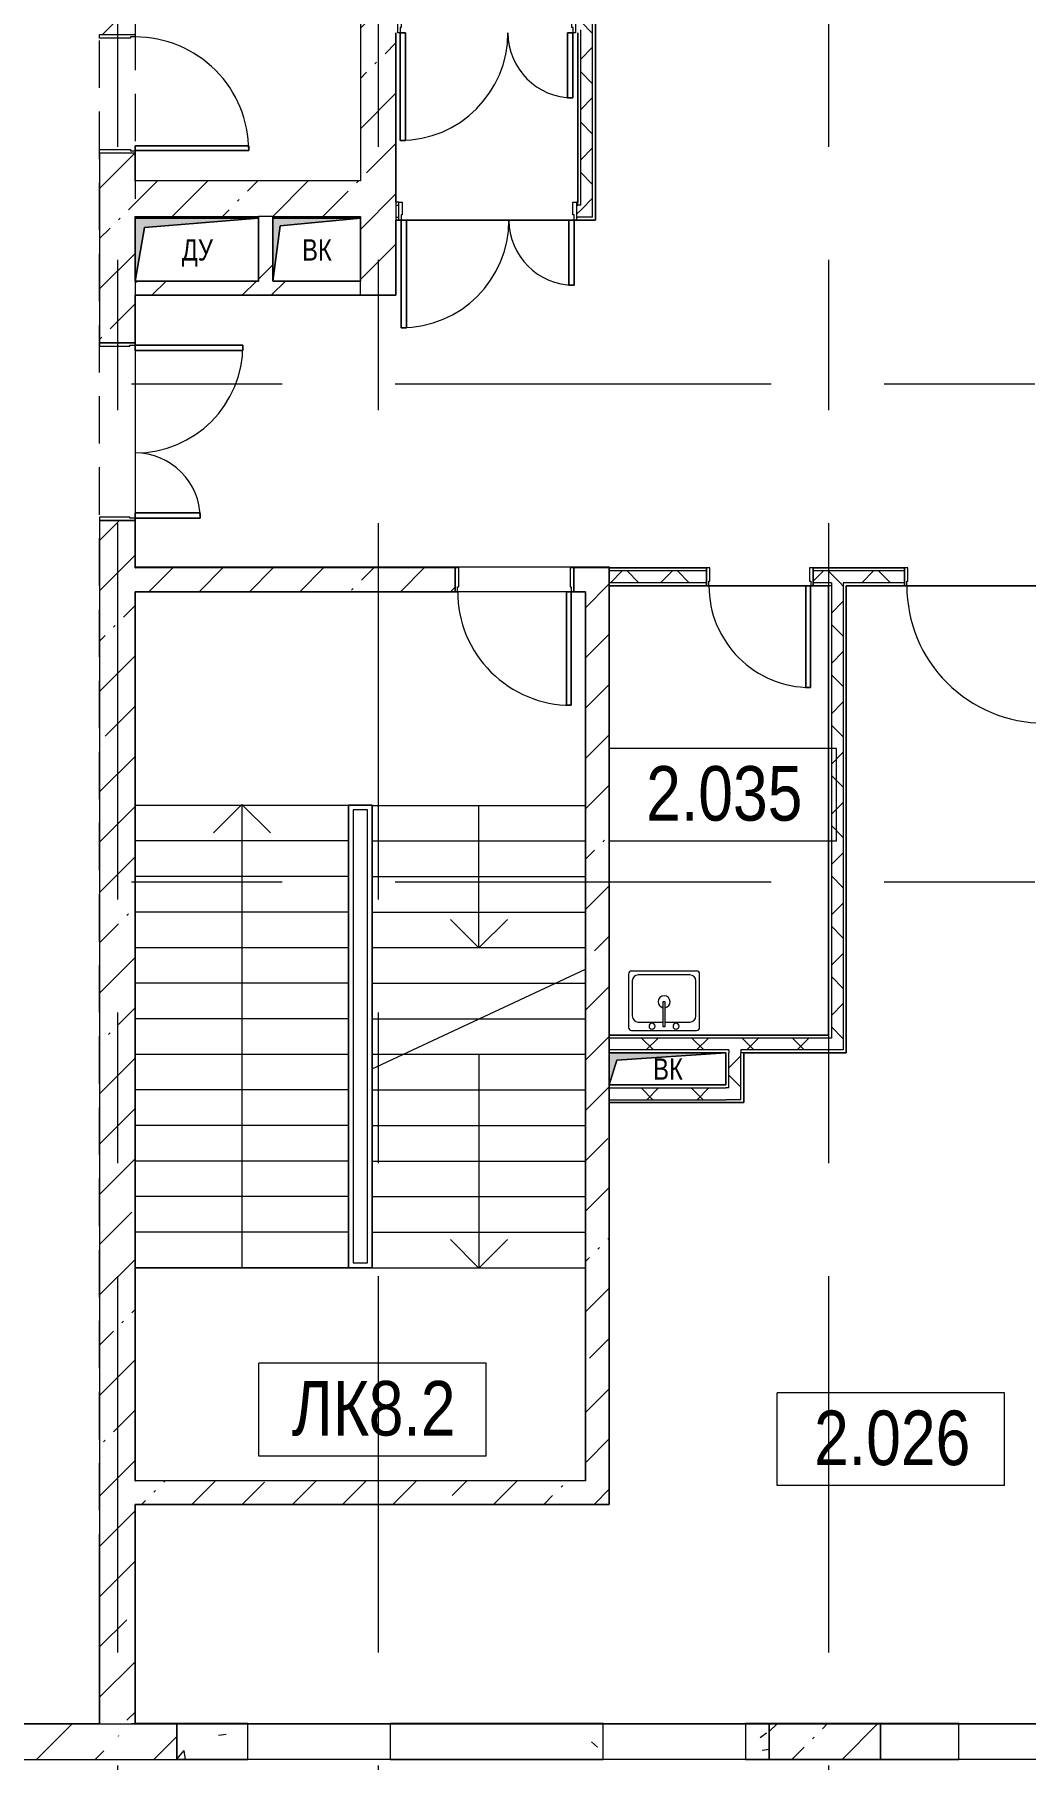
# Model space of a CAD drawing. Header units: millimetres. Extents: x 48966 to 155647, y -43515 to 30475.
# Drawn here: x 103632 to 111994, y -31683 to -17133 of the extents above; entities that cross this region are included whole.
import ezdxf

# ---------------------------------------------------------------- set-up
doc = ezdxf.new("R2010")
doc.units = ezdxf.units.MM
for name, pattern in [('Dashed2', [952.5, 635, -317.5]), ('IMPORT-01 Штриховая _2 мм_', [600, 400, -200]), ('Осевые', [6350, 1270, -952.5, 3175, -952.5])]:
    doc.linetypes.add(name, pattern=pattern)
for name, color, linetype, lineweight in [('_Разделитель помещений_', 7, 'IMPORT-01 Штриховая _2 мм_', 9), ('Двери', 7, 'Continuous', 9), ('Каркас_Импост', 7, 'Continuous', 9), ('Контуры', 7, 'Continuous', 9), ('Линии подступенков-1', 7, 'Continuous', 9), ('Линии свеса', 7, 'Continuous', 9), ('Марки вырезов', 7, 'Continuous', 9), ('Марки помещений', 7, 'Continuous', 9), ('Обобщенные модели', 7, 'Continuous', 9), ('Общие ребра', 7, 'Continuous', 9), ('Оси-2', 7, 'Осевые', 9), ('Панель', 7, 'Continuous', 9), ('Перекрытия', 7, 'Continuous', 9), ('Стены', 7, 'Continuous', 9), ('Стены-1', 7, 'Continuous', 18), ('Типовые аннотации', 7, 'Continuous', 9), ('Черная _1 сплошная', 7, 'Continuous', 9), ('Штриховка разреза-2', 7, 'Continuous', 9), ('Элементы узлов', 7, 'Continuous', 9), ('Элементы узлов-1', 7, 'Continuous', 5)]:
    doc.layers.add(name, color=color, linetype=linetype, lineweight=lineweight)
doc.layers.add('Перекрытия-1', color=253, linetype='Dashed2', lineweight=9, true_color=0x828282)
doc.layers.add('Сантехнические приборы-1', color=7, linetype='Continuous', lineweight=9, true_color=0xaaaaaa)
doc.styles.add('Arial', font='Arial.ttf', dxfattribs={"width": 0.8, "height": 180})
doc.styles.add('Arial Narrow_1', font='Arial Narrow.ttf', dxfattribs={"height": 460})
pattern_1 = [(45, (0, 0), (-424.264, 424.264), [600, -100, 20, -100]), (45, (0, 424), (-424.264, 424.264), [])]
pattern_2 = [(45, (0, 0), (-212.132, 212.132), []), (135, (0, 0), (-212.132, -212.132), [])]
pattern_3 = [(45, (0, 0), (-502.8943, 502.8943), []), (45, (0, 762), (-502.8943, 502.8943), [])]
pattern_4 = [(50, (0, 0), (1457.472, -127.512), [152.4, -1676.4]), (355, (0, 0), (-281.942, 1528.454), [121.92, -1341.12]), (100.451, (121.5, -10.6), (1175.541, 1400.933), [129.52, -1424.721]), (46.184, (0, 406.4), (2168.632, -336.342), [228.6, -2514.6]), (96.636, (180.7, 378.4), (1899.22, 1979.42), [194.28, -2137.08]), (351.184, (0, 406.4), (1899.24, 1979.402), [182.88, -2011.68]), (21, (203.2, 304.8), (1212.915, -818.121), [152.4, -1676.4]), (326, (203.2, 304.8), (494.417, 1473.504), [121.92, -1341.12]), (71.451, (304.3, 236.6), (1707.337, 655.37), [129.52, -1424.721]), (37.5, (0, 0), (24.7094, 676.4402), [67.056, -1257.808, 67.056, -1294.384, -1346.2]), (37.5, (0, 0), (24.7094, 676.4402), [-2686.304, 67.056, -1279.144]), (7.5, (0, 0), (534.5577, 801.4443), [67.056, -709.168, 67.056, -1227.328, -513.08]), (7.5, (0, 0), (534.5577, 801.4443), [-2070.608, 67.056, -446.024]), (327.5, (-453.14, 0), (1084.7275, -45.8312), [67.056, -440.944, 67.056, -1517.904, -2103.12]), (327.5, (-453.14, 0), (1084.7275, -45.8312), [-2092.96, 67.056, -2036.064]), (317.5, (-656.3, 0), (1185.035, 203.4135), [67.056, -593.344, 67.056, -985.52, -1493.52]), (317.5, (-656.3, 0), (1185.035, 203.4135), [-1712.976, 67.056, -1426.464])]

# ---------------------------------------------------------------- blocks, each defined once
blk = doc.blocks.new('Дверь - Однопольная - ДВ11_21х9-6240635-План 2-го этажа на отм_ 0_000')
at = {"layer": 'Двери'}
for p, q in [((-389, 933), (-429, 933)), ((-429, 933), (-429, 75)), ((-389, 75), (-389, 933)), ((-429, 75), (-389, 75))]:
    blk.add_line(p, q, dxfattribs=at)
blk.add_arc((-429, 75), 858, 360, 90, dxfattribs=at)
at = {"layer": 'Каркас_Импост'}
for p, q in [((-430, 75), (-450, 75)), ((-450, 75), (-450, -75)), ((-430, 35), (-430, 75)), ((-420, 35), (-430, 35)), ((-420, -75), (-420, 35)), ((430, 35), (420, 35)), ((420, 35), (420, -75)), ((450, 75), (430, 75)), ((430, 75), (430, 35)), ((450, -75), (450, 75)), ((-450, -75), (-420, -75)), ((420, -75), (450, -75))]:
    blk.add_line(p, q, dxfattribs=at)
at = {"layer": 'Панель'}
for p, q in [((-429, 933), (-389, 933)), ((-429, 75), (-429, 933)), ((-389, 933), (-389, 75)), ((-389, 75), (-429, 75))]:
    blk.add_line(p, q, dxfattribs=at)
blk = doc.blocks.new('Дверь - Однопольная - ДВ2_21х12-6240689-План 2-го этажа на отм_ 0_000')
at = {"layer": 'Двери'}
for p, q in [((-539, 1233), (-579, 1233)), ((-579, 1233), (-579, 75)), ((-539, 75), (-539, 1233)), ((-579, 75), (-539, 75))]:
    blk.add_line(p, q, dxfattribs=at)
blk.add_arc((-579, 75), 1158, 360, 90, dxfattribs=at)
at = {"layer": 'Каркас_Импост'}
for p, q in [((-580, 75), (-600, 75)), ((-600, 75), (-600, -75)), ((-580, 35), (-580, 75)), ((-570, 35), (-580, 35)), ((-570, -75), (-570, 35)), ((580, 35), (570, 35)), ((570, 35), (570, -75)), ((600, 75), (580, 75)), ((580, 75), (580, 35)), ((600, -75), (600, 75)), ((-600, -75), (-570, -75)), ((570, -75), (600, -75))]:
    blk.add_line(p, q, dxfattribs=at)
at = {"layer": 'Панель'}
for p, q in [((-579, 1233), (-539, 1233)), ((-579, 75), (-579, 1233)), ((-539, 1233), (-539, 75)), ((-539, 75), (-579, 75))]:
    blk.add_line(p, q, dxfattribs=at)
blk = doc.blocks.new('Дверь - Полуторная_001 - ДВ19_24-15-8185803-План 2-го этажа на отм_ 0_000')
at = {"layer": 'Двери'}
for p, q in [((-729, -75), (-684, -75)), ((-729, -984), (-729, -75)), ((-684, -75), (-684, -984)), ((729, -75), (684, -75)), ((684, -75), (684, -624)), ((729, -624), (729, -75)), ((684, -624), (729, -624)), ((-684, -984), (-729, -984))]:
    blk.add_line(p, q, dxfattribs=at)
for centre, radius, start, end in [((-729, -75), 909, 270, 0), ((729, -75), 549, 180, 270)]:
    blk.add_arc(centre, radius, start, end, dxfattribs=at)
at = {"layer": 'Каркас_Импост'}
for p, q in [((-750, 75), (-720, 75)), ((-750, -75), (-750, 75)), ((-720, 75), (-720, -30)), ((720, 75), (750, 75)), ((720, -30), (720, 75)), ((750, 75), (750, -75)), ((-730, -75), (-750, -75)), ((-730, -30), (-730, -75)), ((-720, -30), (-730, -30)), ((730, -30), (720, -30)), ((730, -75), (730, -30)), ((750, -75), (730, -75))]:
    blk.add_line(p, q, dxfattribs=at)
at = {"layer": 'Панель'}
for p, q in [((-684, -75), (-729, -75)), ((-729, -75), (-729, -984)), ((-684, -984), (-684, -75)), ((684, -75), (729, -75)), ((684, -624), (684, -75)), ((729, -75), (729, -624)), ((729, -624), (684, -624)), ((-729, -984), (-684, -984))]:
    blk.add_line(p, q, dxfattribs=at)
blk = doc.blocks.new('Дверь - Полуторная_001 - ДВ3_24-15-6256107-План 2-го этажа на отм_ 0_000')
at = {"layer": 'Двери'}
for p, q in [((-684, 1059), (-729, 1059)), ((-729, 1059), (-729, 150)), ((-684, 150), (-684, 1059)), ((684, 150), (684, 699)), ((684, 699), (729, 699)), ((729, 699), (729, 150)), ((-729, 150), (-684, 150)), ((729, 150), (684, 150))]:
    blk.add_line(p, q, dxfattribs=at)
for centre, radius, start, end in [((-729, 150), 909, 360, 90), ((729, 150), 549, 90, 180)]:
    blk.add_arc(centre, radius, start, end, dxfattribs=at)
at = {"layer": 'Каркас_Импост'}
for p, q in [((-730, 150), (-750, 150)), ((-750, 150), (-750, -150)), ((-730, 105), (-730, 150)), ((750, 150), (730, 150)), ((730, 150), (730, 105)), ((750, -150), (750, 150)), ((-720, 105), (-730, 105)), ((-720, -150), (-720, 105)), ((730, 105), (720, 105)), ((720, 105), (720, -150)), ((-750, -150), (-720, -150)), ((720, -150), (750, -150))]:
    blk.add_line(p, q, dxfattribs=at)
at = {"layer": 'Панель'}
for p, q in [((-729, 1059), (-684, 1059)), ((-729, 150), (-729, 1059)), ((-684, 1059), (-684, 150)), ((684, 699), (684, 150)), ((729, 699), (684, 699)), ((729, 150), (729, 699)), ((-684, 150), (-729, 150)), ((684, 150), (729, 150))]:
    blk.add_line(p, q, dxfattribs=at)
blk = doc.blocks.new('Дверь - Однопольная - ДВ2__21х10-6240680-План 2-го этажа на отм_ 0_000')
at = {"layer": 'Двери'}
for p, q in [((-479, -150), (-439, -150)), ((-479, -1108), (-479, -150)), ((-439, -150), (-439, -1108)), ((-439, -1108), (-479, -1108))]:
    blk.add_line(p, q, dxfattribs=at)
blk.add_arc((-479, -150), 958, 270, 0, dxfattribs=at)
at = {"layer": 'Каркас_Импост'}
for p, q in [((-500, 150), (-470, 150)), ((-500, -150), (-500, 150)), ((-470, 150), (-470, -110)), ((470, 150), (500, 150)), ((470, -110), (470, 150)), ((500, 150), (500, -150)), ((-480, -110), (-480, -150)), ((-470, -110), (-480, -110)), ((480, -110), (470, -110)), ((480, -150), (480, -110)), ((-480, -150), (-500, -150)), ((500, -150), (480, -150))]:
    blk.add_line(p, q, dxfattribs=at)
at = {"layer": 'Панель'}
for p, q in [((-439, -150), (-479, -150)), ((-479, -150), (-479, -1108)), ((-439, -1108), (-439, -150)), ((-479, -1108), (-439, -1108))]:
    blk.add_line(p, q, dxfattribs=at)
blk = doc.blocks.new('Дверь - Однопольная - ДВ1_21х10-6240598-План 2-го этажа на отм_ 0_000')
at = {"layer": 'Двери'}
for p, q in [((-439, 1058), (-479, 1058)), ((-479, 1058), (-479, 100)), ((-439, 100), (-439, 1058)), ((-479, 100), (-439, 100))]:
    blk.add_line(p, q, dxfattribs=at)
blk.add_arc((-479, 100), 958, 360, 90, dxfattribs=at)
at = {"layer": 'Каркас_Импост'}
for p, q in [((-480, 100), (-500, 100)), ((-500, 100), (-500, -100)), ((-480, 60), (-480, 100)), ((-470, 60), (-480, 60)), ((-470, -100), (-470, 60)), ((480, 60), (470, 60)), ((470, 60), (470, -100)), ((500, 100), (480, 100)), ((480, 100), (480, 60)), ((500, -100), (500, 100)), ((-500, -100), (-470, -100)), ((470, -100), (500, -100))]:
    blk.add_line(p, q, dxfattribs=at)
at = {"layer": 'Панель'}
for p, q in [((-479, 1058), (-439, 1058)), ((-479, 100), (-479, 1058)), ((-439, 1058), (-439, 100)), ((-439, 100), (-479, 100))]:
    blk.add_line(p, q, dxfattribs=at)
blk = doc.blocks.new('170_ОтверстиеПрямоугольноеВертикальное - 170_ОтверстиеПрямоугольноеВертикальное-5688992-План 2-го этажа на отм_ 0_000')
at = {"layer": 'Обобщенные модели'}
for p, q in [((-492.5, -135), (-492.5, 135)), ((-492.5, 135), (492.5, 135)), ((492.5, 135), (492.5, -135)), ((492.5, -135), (-492.5, -135))]:
    blk.add_line(p, q, dxfattribs=at)
blk = doc.blocks.new('170_ОтверстиеПрямоугольноеВертикальное - 170_ОтверстиеПрямоугольноеВертикальное-5688990-План 2-го этажа на отм_ 0_000')
at = {"layer": 'Обобщенные модели'}
for p, q in [((-370, -265), (-370, 265)), ((-370, 265), (370, 265)), ((370, 265), (370, -265)), ((370, -265), (-370, -265))]:
    blk.add_line(p, q, dxfattribs=at)
blk = doc.blocks.new('170_ОтверстиеПрямоугольноеВертикальное - 170_ОтверстиеПрямоугольноеВертикальное-5688938-План 2-го этажа на отм_ 0_000')
at = {"layer": 'Обобщенные модели'}
for p, q in [((-520, -265), (-520, 265)), ((-520, 265), (520, 265)), ((520, 265), (520, -265)), ((520, -265), (-520, -265))]:
    blk.add_line(p, q, dxfattribs=at)
blk = doc.blocks.new('Раковина-Одиночная-2D - 600 x 500 мм-4887831-План 2-го этажа на отм_ 0_000')
at = {"layer": 'Сантехнические приборы-1'}
for p, q in [((32, 590), (32, 140)), ((32, 590), (32, 140)), ((606, 615), (57, 615)), ((606, 615), (57, 615)), ((549, 583), (114, 583)), ((632, 140), (632, 590)), ((632, 140), (632, 590)), ((63, 532), (63, 236)), ((600, 236), (600, 532)), ((341, 356), (322, 356)), ((322, 356), (322, 147)), ((341, 147), (341, 356)), ((114, 185), (322, 185)), ((322, 147), (341, 147)), ((341, 185), (549, 185)), ((57, 115), (606, 115)), ((57, 115), (606, 115)), ((132, 75), (692, 75))]:
    blk.add_line(p, q, dxfattribs=at)
for centre, radius, start, end in [((57, 590), 25.4, 90, 180), ((57, 590), 25.4, 90, 180), ((114, 532), 50.8, 90, 180), ((549, 532), 50.8, 0, 90), ((606, 590), 25.4, 0, 90), ((606, 590), 25.4, 0, 90), ((332, 356), 50.8, 360, 180), ((332, 356), 50.8, 180, 259.1931), ((332, 356), 50.8, 280.8069, 0), ((114, 236), 50.8, 180, 270), ((230, 150), 25.4, 360, 180), ((230, 150), 25.4, 180, 360), ((433, 150), 25.4, 360, 180), ((433, 150), 25.4, 180, 360), ((549, 236), 50.8, 270, 0), ((57, 140), 25.4, 180, 270), ((57, 140), 25.4, 180, 270), ((606, 140), 25.4, 270, 360), ((606, 140), 25.4, 270, 0)]:
    blk.add_arc(centre, radius, start, end, dxfattribs=at)
blk = doc.blocks.new('Марка помещения_Р - Марка помещения-4575829-План 2-го этажа на отм_ 0_000')
at = {"layer": 'Марки помещений'}
for p, q in [((-4.79375, -1.95625), (-4.79375, 1.95625)), ((4.79375, 1.95625), (-4.79375, 1.95625)), ((4.79375, -1.95625), (4.79375, 1.95625)), ((4.79375, -1.95625), (-4.79375, -1.95625))]:
    blk.add_line(p, q, dxfattribs=at)

msp = doc.modelspace()

# ---------------------------------------------------------------- hatches: boundary and pattern name
at = {"layer": 'Штриховка разреза-2'}
h = msp.add_hatch(dxfattribs=at)
h.set_pattern_fill('FP_1', color=256, style=0, pattern_type=2)
h.set_pattern_definition(pattern_1)
h.paths.add_polyline_path([(104181.6, -31383.4), (104481.6, -31383.4), (104481.6, -21232.9), (104181.6, -21232.9), (104181.6, -31381.4)], flags=0)
h.paths.add_polyline_path([(104181.6, -19732.9), (104481.6, -19732.9), (104481.6, -18132.9), (104181.6, -18132.9), (104181.6, -19420.6)], flags=0)
h.paths.add_polyline_path([(104481.6, -17132.9), (104481.6, -10082.9), (104181.6, -10082.9), (104181.6, -17132.9)], flags=0)
h = msp.add_hatch(dxfattribs=at)
h.set_pattern_fill('FP_1', color=256, style=0, pattern_type=2)
h.set_pattern_definition(pattern_1)
h.paths.add_polyline_path([(106381.6, -19332.9), (106681.6, -19332.9), (106681.6, -13632.9), (106381.6, -13632.9), (106381.6, -19212.9)], flags=0)
h = msp.add_hatch(dxfattribs=at)
h.set_pattern_fill('FP_3', color=256, style=0, pattern_type=2)
h.set_pattern_definition(pattern_2)
h.paths.add_polyline_path([(108241.6, -18672.9), (108341.6, -18672.9), (108341.6, -15982.9), (108241.6, -15982.9), (108241.6, -18572.9)], flags=0)
h = msp.add_hatch(dxfattribs=at)
h.set_pattern_fill('FP_1', color=256, style=0, pattern_type=2)
h.set_pattern_definition(pattern_1)
h.paths.add_polyline_path([(105641.6, -18667.9), (106381.6, -18667.9), (106381.6, -18367.9), (104481.6, -18367.9), (104481.6, -18667.9), (105521.6, -18667.9)], flags=0)
h = msp.add_hatch(dxfattribs=at)
h.set_pattern_fill('FP_3', color=256, style=0, pattern_type=2)
h.set_pattern_definition(pattern_2)
h.paths.add_polyline_path([(106705.2, -18672.9), (106705.2, -18572.9), (106681.6, -18572.9), (106681.6, -18672.9)], flags=0)
h.paths.add_polyline_path([(108216.6, -18672.9), (108241.6, -18672.9), (108241.6, -18572.9), (108205.2, -18572.9), (108205.2, -18672.9)], flags=0)
h = msp.add_hatch(dxfattribs=at)
h.set_pattern_fill('FP_2', color=256, style=0, pattern_type=2)
h.set_pattern_definition(pattern_3)
h.paths.add_polyline_path([(105521.6, -19212.9), (105641.6, -19212.9), (105641.6, -18667.9), (105521.6, -18667.9)], flags=0)
h = msp.add_hatch(dxfattribs=at)
h.set_pattern_fill('FP_2', color=256, style=0, pattern_type=2)
h.set_pattern_definition(pattern_3)
h.paths.add_polyline_path([(104481.6, -19332.9), (106381.6, -19332.9), (106381.6, -19212.9), (104481.6, -19212.9)], flags=0)
h = msp.add_hatch(dxfattribs=at)
h.set_pattern_fill('FP_1', color=256, style=0, pattern_type=2)
h.set_pattern_definition(pattern_1)
h.paths.add_polyline_path([(108181.6, -21832.9), (108281.6, -21832.9), (108281.6, -21632.9), (108181.6, -21632.9), (108181.6, -21738.4)], flags=0)
h.paths.add_polyline_path([(104483.6, -21832.9), (107181.6, -21832.9), (107181.6, -21632.9), (104481.6, -21632.9), (104481.6, -21832.9)], flags=0)
h = msp.add_hatch(dxfattribs=at)
h.set_pattern_fill('FP_1', color=256, style=0, pattern_type=2)
h.set_pattern_definition(pattern_1)
h.paths.add_polyline_path([(108281.6, -29532.9), (108481.6, -29532.9), (108481.6, -21632.9), (108281.6, -21632.9), (108281.6, -29332.9)], flags=0)
h = msp.add_hatch(dxfattribs=at)
h.set_pattern_fill('FP_3', color=256, style=0, pattern_type=2)
h.set_pattern_definition(pattern_2)
h.paths.add_polyline_path([(110356.6, -21757.9), (110971.6, -21757.9), (110971.6, -21657.9), (110201.6, -21657.9), (110201.6, -21757.9)], flags=0)
h.paths.add_polyline_path([(112171.6, -21757.9), (113031.6, -21757.9), (113031.6, -21657.9), (112171.6, -21657.9), (112171.6, -21738.4)], flags=0)
h.paths.add_polyline_path([(109301.6, -21757.9), (109301.6, -21657.9), (108481.6, -21657.9), (108481.6, -21757.9), (108965.8, -21757.9)], flags=0)
h = msp.add_hatch(dxfattribs=at)
h.set_pattern_fill('FP_3', color=256, style=0, pattern_type=2)
h.set_pattern_definition(pattern_2)
h.paths.add_polyline_path([(110456.6, -25697.9), (110456.6, -21757.9), (110356.6, -21757.9), (110356.6, -25697.9)], flags=0)
h = msp.add_hatch(dxfattribs=at)
h.set_pattern_fill('FP_3', color=256, style=0, pattern_type=2)
h.set_pattern_definition(pattern_2)
h.paths.add_polyline_path([(110331.6, -25697.9), (110356.6, -25697.9), (110356.6, -25597.9), (108481.6, -25597.9), (108481.6, -25697.9), (109789.7, -25697.9)], flags=0)
h = msp.add_hatch(dxfattribs=at)
h.set_pattern_fill('FP_3', color=256, style=0, pattern_type=2)
h.set_pattern_definition(pattern_2)
h.paths.add_polyline_path([(109491.6, -26117.9), (109591.6, -26117.9), (109591.6, -25697.9), (109491.6, -25697.9), (109491.6, -26017.9)], flags=0)
h = msp.add_hatch(dxfattribs=at)
h.set_pattern_fill('FP_3', color=256, style=0, pattern_type=2)
h.set_pattern_definition(pattern_2)
h.paths.add_polyline_path([(108481.6, -26117.9), (109491.6, -26117.9), (109491.6, -26017.9), (108481.6, -26017.9)], flags=0)
h = msp.add_hatch(dxfattribs=at)
h.set_pattern_fill('FP_1', color=256, style=0, pattern_type=2)
h.set_pattern_definition(pattern_1)
h.paths.add_polyline_path([(105670.3, -29532.9), (108281.6, -29532.9), (108281.6, -29332.9), (104481.6, -29332.9), (104481.6, -29532.9)], flags=0)
h = msp.add_hatch(dxfattribs=at)
h.set_pattern_fill('FP_4', color=256, style=0, pattern_type=2)
h.set_pattern_definition([(45, (0, 0), (-493.914, 493.914), []), (45, (493.9, 0), (-493.914, 493.914), [873.125, -174.625, 6.706, -167.919])])
h.paths.add_polyline_path([(88781.6, -31683.4), (89681.6, -31683.4), (89681.6, -31383.4), (88781.6, -31383.4), (88781.6, -31682.9)], flags=0)
h.paths.add_polyline_path([(99079.4, -31683.4), (104831.6, -31682.9), (104831.6, -31383.4), (90881.6, -31383.4), (90881.6, -31683.4), (92488.4, -31683.4)], flags=0)
h = msp.add_hatch(dxfattribs=at)
h.set_pattern_fill('FP_34', color=256, style=0, pattern_type=2)
h.set_pattern_definition(pattern_4)
h.paths.add_polyline_path([(106631.6, -31682.9), (108431.6, -31682.9), (108431.6, -31382.9), (106631.6, -31382.9)], flags=0)
h.paths.add_polyline_path([(109831.6, -31682.9), (109831.6, -31382.9), (109631.6, -31382.9), (109631.6, -31682.9)], flags=0)
h.paths.add_polyline_path([(104831.6, -31682.9), (105431.6, -31682.9), (105431.6, -31382.9), (104831.6, -31383.4)], flags=0)
h = msp.add_hatch(dxfattribs=at)
h.set_pattern_fill('FP_1', color=256, style=0, pattern_type=2)
h.set_pattern_definition(pattern_1)
h.paths.add_polyline_path([(110771.6, -31682.9), (110771.6, -31382.9), (109831.6, -31382.9), (109831.6, -31682.9)], flags=0)
h = msp.add_hatch(dxfattribs=at)
h.set_pattern_fill('FP_34', color=256, style=0, pattern_type=2)
h.set_pattern_definition(pattern_4)
h.paths.add_polyline_path([(122147.8, -31682.9), (122431.6, -31682.9), (122431.6, -31382.9), (121631.6, -31382.9), (121631.6, -31682.9)], flags=0)
h.paths.add_polyline_path([(110771.6, -31682.9), (111431.6, -31682.9), (111431.6, -31382.9), (110771.6, -31382.9)], flags=0)
h.paths.add_polyline_path([(114431.6, -31682.9), (114431.6, -31382.9), (112624.1, -31382.9), (112624.1, -31682.9)], flags=0)
h.paths.add_polyline_path([(118852.3, -31682.9), (120431.6, -31682.9), (120431.6, -31382.9), (118631.6, -31382.9), (118631.6, -31682.9)], flags=0)
h.paths.add_polyline_path([(115631.6, -31682.9), (116431.6, -31682.9), (116431.6, -31382.9), (115631.6, -31382.9)], flags=0)
at = {"layer": 'Элементы узлов-1'}
for points in [[(104481.6, -19212.9), (104560.1, -18761.4), (105521.6, -18682.9), (104481.6, -18682.9)], [(105641.6, -19212.9), (105705.1, -18746.4), (106381.6, -18682.9), (105641.6, -18682.9), (105641.6, -19199)], [(108481.6, -25992.9), (108544.4, -25785.6), (109466.6, -25722.9), (108481.6, -25722.9)]]:
    msp.add_hatch(color=256, dxfattribs=at).paths.add_polyline_path(points, flags=0)

# ---------------------------------------------------------------- linework, layer by layer
at = {"layer": '_Разделитель помещений_'}
for p, q in [((104481.6, 11167.1), (104481.6, -18517.9)), ((104181.6, -31383.4), (104181.6, -15732.9))]:
    msp.add_line(p, q, dxfattribs=at)
at = {"layer": 'Контуры'}
for p, q in [((104481.6, -21832.9), (104481.6, -23632.9)), ((108281.6, -21832.9), (104481.6, -21832.9)), ((108281.6, -23637.9), (108281.6, -21832.9)), ((104481.6, -23032.9), (104481.6, -24832.9)), ((108281.6, -24837.9), (108281.6, -23032.9)), ((104481.6, -23632.9), (106281.6, -23632.9)), ((104481.6, -27532.9), (104481.6, -23632.9)), ((106281.6, -23632.9), (106481.6, -23632.9)), ((106281.6, -27532.9), (106281.6, -23632.9)), ((106481.6, -23632.9), (106481.6, -23637.9)), ((108281.6, -23637.9), (106481.6, -23637.9)), ((106481.6, -23637.9), (106481.6, -25857.6)), ((108281.6, -23637.9), (108281.6, -25018.2)), ((104481.6, -24832.9), (106281.6, -24832.9)), ((104481.6, -29332.9), (104481.6, -24832.9)), ((106281.6, -27537.9), (106281.6, -24832.9)), ((106481.6, -24832.9), (106481.6, -24837.9)), ((108281.6, -24837.9), (106481.6, -24837.9)), ((106481.6, -24837.9), (106481.6, -27537.9)), ((108281.6, -24837.9), (108281.6, -27537.9)), ((104481.6, -27532.9), (104481.6, -29332.9)), ((104481.6, -27532.9), (106281.6, -27532.9)), ((106281.6, -27537.9), (106281.6, -27532.9)), ((106481.6, -27537.9), (106281.6, -27537.9)), ((108281.6, -27537.9), (106481.6, -27537.9)), ((108281.6, -29332.9), (108281.6, -27537.9))]:
    msp.add_line(p, q, dxfattribs=at)
at = {"layer": 'Линии подступенков-1'}
for p, q in [((104481.6, -23632.9), (106281.6, -23632.9)), ((108281.6, -23637.9), (106481.6, -23637.9)), ((104481.6, -23932.9), (106281.6, -23932.9)), ((108281.6, -23937.9), (106481.6, -23937.9)), ((104481.6, -24232.9), (106281.6, -24232.9)), ((108281.6, -24237.9), (106481.6, -24237.9)), ((104481.6, -24532.9), (106281.6, -24532.9)), ((108281.6, -24537.9), (106481.6, -24537.9)), ((104481.6, -24832.9), (106281.6, -24832.9)), ((104481.6, -24832.9), (106281.6, -24832.9)), ((108281.6, -24837.9), (106481.6, -24837.9)), ((108281.6, -24837.9), (106481.6, -24837.9)), ((104481.6, -25132.9), (106281.6, -25132.9)), ((104481.6, -25132.9), (106281.6, -25132.9)), ((108025, -25137.9), (106481.6, -25137.9)), ((108281.6, -25137.9), (106481.6, -25137.9)), ((104481.6, -25432.9), (106281.6, -25432.9)), ((104481.6, -25432.9), (106281.6, -25432.9)), ((107381.6, -25437.9), (106481.6, -25437.9)), ((108281.6, -25437.9), (106481.6, -25437.9)), ((104481.6, -25732.9), (106281.6, -25732.9)), ((104481.6, -25732.9), (106281.6, -25732.9)), ((106738.3, -25737.9), (106481.6, -25737.9)), ((108281.6, -25737.9), (106481.6, -25737.9)), ((104481.6, -26032.9), (106281.6, -26032.9)), ((104481.6, -26032.9), (106281.6, -26032.9)), ((108281.6, -26037.9), (106481.6, -26037.9)), ((104481.6, -26332.9), (106281.6, -26332.9)), ((104481.6, -26332.9), (106281.6, -26332.9)), ((108281.6, -26337.9), (106481.6, -26337.9)), ((104481.6, -26632.9), (106281.6, -26632.9)), ((104481.6, -26632.9), (106281.6, -26632.9)), ((108281.6, -26637.9), (106481.6, -26637.9)), ((104481.6, -26932.9), (106281.6, -26932.9)), ((104481.6, -26932.9), (106281.6, -26932.9)), ((108281.6, -26937.9), (106481.6, -26937.9)), ((104481.6, -27232.9), (106281.6, -27232.9)), ((104481.6, -27232.9), (106281.6, -27232.9)), ((108281.6, -27237.9), (106481.6, -27237.9)), ((104481.6, -27532.9), (106281.6, -27532.9)), ((104481.6, -27532.9), (106281.6, -27532.9)), ((108281.6, -27537.9), (106481.6, -27537.9))]:
    msp.add_line(p, q, dxfattribs=at)
at = {"layer": 'Линии свеса'}
for p, q in [((104481.6, -23932.9), (106281.6, -23932.9)), ((108281.6, -23937.9), (106481.6, -23937.9)), ((104481.6, -24232.9), (106281.6, -24232.9)), ((108281.6, -24237.9), (106481.6, -24237.9)), ((104481.6, -24532.9), (106281.6, -24532.9)), ((108281.6, -24537.9), (106481.6, -24537.9)), ((104481.6, -24832.9), (106281.6, -24832.9)), ((108281.6, -24837.9), (106481.6, -24837.9)), ((104481.6, -25132.9), (106281.6, -25132.9)), ((104481.6, -25132.9), (106281.6, -25132.9)), ((108025, -25137.9), (106481.6, -25137.9)), ((108281.6, -25137.9), (106481.6, -25137.9)), ((104481.6, -25432.9), (106281.6, -25432.9)), ((104481.6, -25432.9), (106281.6, -25432.9)), ((107381.6, -25437.9), (106481.6, -25437.9)), ((108281.6, -25437.9), (106481.6, -25437.9)), ((104481.6, -25732.9), (106281.6, -25732.9)), ((104481.6, -25732.9), (106281.6, -25732.9)), ((106738.3, -25737.9), (106481.6, -25737.9)), ((108281.6, -25737.9), (106481.6, -25737.9)), ((104481.6, -26032.9), (106281.6, -26032.9)), ((104481.6, -26032.9), (106281.6, -26032.9)), ((108281.6, -26037.9), (106481.6, -26037.9)), ((104481.6, -26332.9), (106281.6, -26332.9)), ((104481.6, -26332.9), (106281.6, -26332.9)), ((108281.6, -26337.9), (106481.6, -26337.9)), ((104481.6, -26632.9), (106281.6, -26632.9)), ((104481.6, -26632.9), (106281.6, -26632.9)), ((108281.6, -26637.9), (106481.6, -26637.9)), ((104481.6, -26932.9), (106281.6, -26932.9)), ((104481.6, -26932.9), (106281.6, -26932.9)), ((108281.6, -26937.9), (106481.6, -26937.9)), ((104481.6, -27232.9), (106281.6, -27232.9)), ((104481.6, -27232.9), (106281.6, -27232.9)), ((108281.6, -27237.9), (106481.6, -27237.9)), ((104481.6, -27532.9), (106281.6, -27532.9))]:
    msp.add_line(p, q, dxfattribs=at)
at = {"layer": 'Марки вырезов'}
msp.add_line((106481.6, -25857.6), (108281.6, -25018.2), dxfattribs=at)
at = {"layer": 'Общие ребра'}
for p, q in [((108341.6, -18672.9), (108341.6, -15982.9)), ((108241.6, -18572.9), (108241.6, -17092.9)), ((104181.6, -18132.9), (104181.6, -19732.9)), ((104481.6, -18367.9), (104481.6, -18132.9)), ((104481.6, -18132.9), (104481.6, -18367.9)), ((106681.6, -18547.9), (106681.6, -18572.9)), ((106681.6, -18572.9), (106705.2, -18572.9)), ((106681.6, -18572.9), (106681.6, -18672.9)), ((106705.2, -18547.9), (106683.6, -18547.9)), ((108216.6, -18547.9), (108205.2, -18547.9)), ((108205.2, -18572.9), (108216.6, -18572.9)), ((108241.6, -18572.9), (108216.6, -18572.9)), ((105641.6, -18667.9), (105521.6, -18667.9)), ((106681.6, -18672.9), (106681.6, -18697.9)), ((106681.6, -18672.9), (106705.2, -18672.9)), ((106681.6, -18697.9), (106705.2, -18697.9)), ((108205.2, -18672.9), (108216.6, -18672.9)), ((108205.2, -18697.9), (108216.6, -18697.9)), ((108241.6, -18672.9), (108216.6, -18672.9)), ((108216.6, -18697.9), (108341.6, -18697.9)), ((108341.6, -18672.9), (108241.6, -18672.9)), ((104481.6, -19212.9), (104481.6, -19332.9)), ((104481.6, -19732.9), (104481.6, -19337.9)), ((104481.6, -19337.9), (104481.6, -19732.9)), ((106381.6, -19332.9), (106381.6, -19212.9)), ((104181.6, -21232.9), (104181.6, -31381.4)), ((104481.6, -21632.9), (104481.6, -21232.9)), ((104481.6, -21232.9), (104481.6, -21632.9)), ((107181.6, -21632.9), (104483.6, -21632.9)), ((108281.6, -21632.9), (108181.6, -21632.9)), ((109301.6, -21632.9), (108481.6, -21632.9)), ((109301.6, -21657.9), (108481.6, -21657.9)), ((110971.6, -21632.9), (110201.6, -21632.9)), ((110971.6, -21657.9), (110201.6, -21657.9)), ((109301.6, -21757.9), (108481.6, -21757.9)), ((108488.6, -21782.9), (109301.6, -21782.9)), ((110356.6, -21757.9), (110201.6, -21757.9)), ((110201.6, -21782.9), (110324.6, -21782.9)), ((110356.6, -21782.9), (110331.6, -21782.9)), ((110356.6, -21757.9), (110356.6, -21782.9)), ((110356.6, -21782.9), (110356.6, -25597.9)), ((110971.6, -21757.9), (110456.6, -21757.9)), ((110456.6, -21757.9), (110456.6, -21782.9)), ((110456.6, -21782.9), (110456.6, -25697.9)), ((110483.6, -21782.9), (110971.6, -21782.9)), ((104481.6, -29332.9), (104481.6, -21832.9)), ((104481.6, -21832.9), (104481.6, -29332.9)), ((104483.6, -21832.9), (107181.6, -21832.9)), ((108181.6, -21832.9), (108281.6, -21832.9)), ((110331.6, -25597.9), (108481.6, -25597.9)), ((110356.6, -25597.9), (110331.6, -25597.9)), ((109491.6, -25697.9), (108481.6, -25697.9)), ((109491.6, -25697.9), (109491.6, -25722.9)), ((109491.6, -26017.9), (109491.6, -25722.9)), ((110331.6, -25697.9), (109591.6, -25697.9)), ((109591.6, -25697.9), (109591.6, -25722.9)), ((109616.6, -25722.9), (109591.6, -25722.9)), ((109591.6, -26117.9), (109591.6, -25722.9)), ((110356.6, -25697.9), (110331.6, -25697.9)), ((110456.6, -25697.9), (110356.6, -25697.9)), ((108481.6, -26017.9), (109466.6, -26017.9)), ((109491.6, -26017.9), (109466.6, -26017.9)), ((108481.6, -26117.9), (109466.6, -26117.9)), ((109491.6, -26117.9), (109466.6, -26117.9)), ((109591.6, -26117.9), (109491.6, -26117.9)), ((104481.6, -29332.9), (104483.6, -29332.9)), ((104181.6, -31383.4), (92083.6, -31383.4)), ((104181.6, -31383.4), (104481.6, -31383.4)), ((105431.6, -31382.9), (104831.6, -31382.9)), ((104831.6, -31382.9), (105431.6, -31382.9)), ((104831.6, -31682.9), (104831.6, -31383.4)), ((104831.6, -31383.4), (104831.6, -31682.9)), ((108431.6, -31382.9), (106631.6, -31382.9)), ((106631.6, -31382.9), (108431.6, -31382.9)), ((109831.6, -31382.9), (109631.6, -31382.9)), ((109631.6, -31382.9), (109831.6, -31382.9)), ((109831.6, -31382.9), (109831.6, -31682.9)), ((109831.6, -31682.9), (109831.6, -31382.9)), ((110771.6, -31682.9), (110771.6, -31382.9)), ((110771.6, -31382.9), (110771.6, -31682.9))]:
    msp.add_line(p, q, dxfattribs=at)
at = {"layer": 'Оси-2'}
for p, q in [((104331.6, 25417.1), (104331.6, -41737.8)), ((106531.6, 25417.1), (106531.6, -41737.8)), ((110331.6, 25417.1), (110331.6, -41737.8)), ((150171.6, -20082.9), (50565.6, -20082.9)), ((150171.6, -24282.9), (50565.6, -24282.9)), ((150171.6, -31382.9), (50565.6, -31382.9))]:
    msp.add_line(p, q, dxfattribs=at)
at = {"layer": 'Перекрытия'}
for p, q in [((108366.6, -15982.9), (108366.6, -18697.9)), ((106681.6, -17117.9), (106681.6, -18697.9)), ((108216.6, -18572.9), (108216.6, -17117.9)), ((108366.6, -18697.9), (106681.6, -18697.9)), ((106681.6, -18697.9), (106681.6, -19332.9)), ((106681.6, -18697.9), (108216.6, -18697.9)), ((106681.6, -19332.9), (104481.6, -19332.9)), ((104481.6, -19332.9), (104481.6, -21623.4)), ((104481.6, -21623.4), (108481.6, -21623.4)), ((108481.6, -21623.4), (108481.6, -21632.4)), ((108481.6, -21632.4), (109301.6, -21632.4)), ((109301.6, -21632.4), (109301.6, -21782.9)), ((110201.6, -21782.9), (110201.6, -21632.4)), ((110201.6, -21632.4), (110971.6, -21632.4)), ((110971.6, -21632.4), (110971.6, -21782.9)), ((110331.6, -21782.9), (108481.6, -21782.9)), ((108481.6, -21782.9), (108481.6, -25572.9)), ((109301.6, -21782.9), (110201.6, -21782.9)), ((110331.6, -25572.9), (110331.6, -21782.9)), ((113031.6, -21782.9), (110481.6, -21782.9)), ((110481.6, -21782.9), (110481.6, -25722.9)), ((110971.6, -21782.9), (112171.6, -21782.9)), ((108281.6, -29332.9), (108281.6, -21832.9)), ((108481.6, -25572.9), (110331.6, -25572.9)), ((110481.6, -25722.9), (109616.6, -25722.9)), ((109616.6, -25722.9), (109616.6, -26142.9)), ((109616.6, -26142.9), (108481.6, -26142.9)), ((108481.6, -26142.9), (108481.6, -29532.9)), ((108481.6, -29532.9), (104481.6, -29532.9)), ((104481.6, -29532.9), (104481.6, -31382.9)), ((92081.6, -31382.9), (104181.6, -31382.9)), ((104481.6, -31382.9), (112631.6, -31382.9)), ((136031.6, -31682.9), (104831.6, -31682.9))]:
    msp.add_line(p, q, dxfattribs=at)
at = {"layer": 'Перекрытия-1'}
msp.add_line((104181.6, -31382.9), (104181.6, -29632.9), dxfattribs=at)
at = {"layer": 'Стены'}
for p, q in [((105431.6, -31380.9), (105431.6, -31382.9)), ((105431.6, -31380.9), (106631.6, -31380.9)), ((105431.6, -31682.9), (105431.6, -31382.9)), ((106631.6, -31380.9), (106631.6, -31382.9)), ((106631.6, -31382.9), (106631.6, -31682.9)), ((108431.6, -31380.9), (108431.6, -31382.9)), ((108431.6, -31380.9), (109631.6, -31380.9)), ((108431.6, -31682.9), (108431.6, -31382.9)), ((109631.6, -31382.9), (109631.6, -31380.9)), ((109631.6, -31382.9), (109631.6, -31682.9)), ((111431.6, -31380.9), (111431.6, -31382.9)), ((111431.6, -31380.9), (112626.6, -31380.9)), ((111431.6, -31382.9), (112624.1, -31382.9)), ((111431.6, -31682.9), (111431.6, -31382.9)), ((112626.6, -31382.9), (111431.6, -31382.9)), ((106631.6, -31682.9), (105431.6, -31682.9)), ((109631.6, -31682.9), (108431.6, -31682.9)), ((112624.1, -31682.9), (111431.6, -31682.9))]:
    msp.add_line(p, q, dxfattribs=at)
at = {"layer": 'Стены-1'}
for p, q in [((106381.6, -13632.9), (106381.6, -18367.9)), ((108366.6, -18697.9), (108366.6, -15982.9)), ((106681.6, -18547.9), (106681.6, -17117.9)), ((108216.6, -17117.9), (108216.6, -18547.9)), ((104481.6, -18132.9), (104181.6, -18132.9)), ((104483.6, -18132.9), (104481.6, -18132.9)), ((104483.6, -18365.9), (104483.6, -18132.9)), ((106381.6, -18367.9), (104481.6, -18367.9)), ((104481.6, -18367.9), (104483.6, -18367.9)), ((106683.6, -18547.9), (106681.6, -18547.9)), ((106705.2, -18697.9), (106705.2, -18547.9)), ((108205.2, -18547.9), (108205.2, -18697.9)), ((104481.6, -19212.9), (104481.6, -18667.9)), ((104481.6, -18667.9), (105521.6, -18667.9)), ((105521.6, -18667.9), (105521.6, -19212.9)), ((105641.6, -18667.9), (106381.6, -18667.9)), ((105641.6, -19212.9), (105641.6, -18667.9)), ((106381.6, -18667.9), (106381.6, -19212.9)), ((106681.6, -19332.9), (106681.6, -18697.9)), ((108341.6, -18697.9), (108366.6, -18697.9)), ((105521.6, -19212.9), (104481.6, -19212.9)), ((104481.6, -19337.9), (104481.6, -19332.9)), ((104481.6, -19332.9), (106381.6, -19332.9)), ((104483.6, -19732.9), (104483.6, -19337.9)), ((106381.6, -19212.9), (105641.6, -19212.9)), ((106381.6, -19332.9), (106681.6, -19332.9)), ((104181.6, -19732.9), (104481.6, -19732.9)), ((104481.6, -19732.9), (104483.6, -19732.9)), ((104481.6, -21232.9), (104181.6, -21232.9)), ((104483.6, -21232.9), (104481.6, -21232.9)), ((104483.6, -21630.9), (104483.6, -21232.9)), ((104483.6, -21632.9), (104481.6, -21632.9)), ((104481.6, -21632.9), (104483.6, -21632.9)), ((107181.6, -21832.9), (107181.6, -21632.9)), ((108181.6, -21632.9), (108181.6, -21832.9)), ((108481.6, -21632.9), (108281.6, -21632.9)), ((108481.6, -29532.9), (108481.6, -21632.9)), ((108481.6, -21632.9), (108481.6, -21782.9)), ((109301.6, -21782.9), (109301.6, -21632.9)), ((110201.6, -21632.9), (110201.6, -21782.9)), ((110971.6, -21782.9), (110971.6, -21632.9)), ((108481.6, -21782.9), (108488.6, -21782.9)), ((110324.6, -21782.9), (110331.6, -21782.9)), ((110331.6, -21782.9), (110331.6, -25572.9)), ((110481.6, -21782.9), (110483.6, -21782.9)), ((110481.6, -25722.9), (110481.6, -21782.9)), ((104481.6, -21832.9), (104483.6, -21832.9)), ((104483.6, -21832.9), (104481.6, -21832.9)), ((104483.6, -29330.9), (104483.6, -21834.9)), ((108281.6, -21832.9), (108281.6, -29332.9)), ((110331.6, -25572.9), (108481.6, -25572.9)), ((108481.6, -25572.9), (108481.6, -25722.9)), ((108481.6, -25722.9), (109466.6, -25722.9)), ((109466.6, -25722.9), (109466.6, -25992.9)), ((109616.6, -25722.9), (110331.6, -25722.9)), ((109616.6, -26142.9), (109616.6, -25722.9)), ((110331.6, -25722.9), (110456.6, -25722.9)), ((110456.6, -25722.9), (110481.6, -25722.9)), ((109466.6, -25992.9), (108481.6, -25992.9)), ((108481.6, -25992.9), (108481.6, -26142.9)), ((108481.6, -26142.9), (109466.6, -26142.9)), ((109466.6, -26142.9), (109591.6, -26142.9)), ((109591.6, -26142.9), (109616.6, -26142.9)), ((108281.6, -29332.9), (104483.6, -29332.9)), ((104481.6, -31383.4), (104481.6, -29532.9)), ((104481.6, -29532.9), (108281.6, -29532.9)), ((104481.6, -29534.9), (104481.6, -31382.9)), ((104483.6, -31380.9), (104483.6, -29534.9)), ((108281.6, -29532.9), (108481.6, -29532.9)), ((104481.6, -31382.9), (104483.6, -31382.9)), ((104831.6, -31383.4), (104481.6, -31383.4)), ((105431.6, -31380.9), (104483.6, -31380.9)), ((104483.6, -31382.9), (104831.6, -31382.9)), ((104831.6, -31382.9), (104831.6, -31383.4)), ((105431.6, -31382.9), (105431.6, -31380.9)), ((105431.6, -31682.9), (105431.6, -31382.9)), ((108431.6, -31380.9), (106631.6, -31380.9)), ((106631.6, -31380.9), (106631.6, -31382.9)), ((106631.6, -31382.9), (106631.6, -31682.9)), ((108431.6, -31382.9), (108431.6, -31380.9)), ((108431.6, -31682.9), (108431.6, -31382.9)), ((111431.6, -31380.9), (109631.6, -31380.9)), ((109631.6, -31380.9), (109631.6, -31382.9)), ((109631.6, -31382.9), (109631.6, -31682.9)), ((110771.6, -31382.9), (109831.6, -31382.9)), ((109831.6, -31382.9), (111431.6, -31382.9)), ((111431.6, -31382.9), (110771.6, -31382.9)), ((111431.6, -31382.9), (111431.6, -31380.9)), ((111431.6, -31682.9), (111431.6, -31382.9)), ((90881.6, -31683.4), (104831.6, -31683.4)), ((104831.6, -31683.4), (104831.6, -31682.9)), ((104831.6, -31682.9), (105431.6, -31682.9)), ((106631.6, -31682.9), (108431.6, -31682.9)), ((109631.6, -31682.9), (109831.6, -31682.9)), ((109831.6, -31682.9), (110771.6, -31682.9)), ((110771.6, -31682.9), (111431.6, -31682.9))]:
    msp.add_line(p, q, dxfattribs=at)
at = {"layer": 'Черная _1 сплошная'}
for p, q in [((105381.6, -23627.9), (105141.2, -23868.3)), ((105381.6, -23627.9), (105381.6, -27537.9)), ((105381.6, -23627.9), (105622, -23868.3)), ((106281.6, -23632.9), (106281.6, -27532.9)), ((106481.6, -23632.9), (106281.6, -23632.9)), ((106281.6, -23632.9), (106281.6, -27532.9)), ((106481.6, -23632.9), (106281.6, -23632.9)), ((106321.6, -23672.9), (106321.6, -27492.9)), ((106441.6, -23672.9), (106321.6, -23672.9)), ((106441.6, -27492.9), (106441.6, -23672.9)), ((106481.6, -27532.9), (106481.6, -23632.9)), ((106481.6, -27532.9), (106481.6, -23632.9)), ((107381.6, -24837.9), (107381.6, -23637.9)), ((107381.6, -24837.9), (107141.2, -24597.5)), ((107381.6, -24837.9), (107622, -24597.5)), ((107381.6, -25737.9), (107381.6, -27537.9)), ((107381.6, -27537.9), (107141.2, -27297.5)), ((107381.6, -27537.9), (107622, -27297.5)), ((106321.6, -27492.9), (106441.6, -27492.9)), ((106681.6, -27537.9), (104481.6, -27537.9)), ((106281.6, -27532.9), (106481.6, -27532.9)), ((106281.6, -27532.9), (106481.6, -27532.9))]:
    msp.add_line(p, q, dxfattribs=at)
at = {"layer": 'Элементы узлов'}
for p, q in [((105521.6, -18682.9), (104481.6, -18682.9)), ((104481.6, -18682.9), (104481.6, -19212.9)), ((104560.1, -18761.4), (104481.6, -19212.9)), ((104481.6, -19212.9), (104560.1, -18761.4)), ((105521.6, -18682.9), (104560.1, -18761.4)), ((104560.1, -18761.4), (105521.6, -18682.9)), ((105521.6, -19212.9), (105521.6, -18682.9)), ((106381.6, -18682.9), (105641.6, -18682.9)), ((105641.6, -18682.9), (105641.6, -19212.9)), ((105705.1, -18746.4), (105641.6, -19212.9)), ((105641.6, -19212.9), (105705.1, -18746.4)), ((106381.6, -18682.9), (105705.1, -18746.4)), ((105705.1, -18746.4), (106381.6, -18682.9)), ((106381.6, -19212.9), (106381.6, -18682.9)), ((104481.6, -19212.9), (105521.6, -19212.9)), ((105641.6, -19212.9), (106381.6, -19212.9)), ((109466.6, -25722.9), (108481.6, -25722.9)), ((108481.6, -25722.9), (108481.6, -25992.9)), ((109466.6, -25722.9), (108544.4, -25785.6)), ((108544.4, -25785.6), (109466.6, -25722.9)), ((109466.6, -25992.9), (109466.6, -25722.9)), ((108544.4, -25785.6), (108481.6, -25992.9)), ((108481.6, -25992.9), (108544.4, -25785.6)), ((108481.6, -25992.9), (109466.6, -25992.9))]:
    msp.add_line(p, q, dxfattribs=at)

# ---------------------------------------------------------------- block references
at = {"layer": 'Двери'}
for p in [(107446.6, -17042.9), (107455.2, -18622.9)]:
    msp.add_blockref('Дверь - Полуторная_001 - ДВ19_24-15-8185803-План 2-го этажа на отм_ 0_000', p, dxfattribs=at)
for name, p, rotation in [('Дверь - Однопольная - ДВ2__21х10-6240680-План 2-го этажа на отм_ 0_000', (104331.6, -17632.9), 89.99999999999993), ('Дверь - Полуторная_001 - ДВ3_24-15-6256107-План 2-го этажа на отм_ 0_000', (104331.6, -20482.9), 269.9999999999999), ('Дверь - Однопольная - ДВ1_21х10-6240598-План 2-го этажа на отм_ 0_000', (107681.6, -21732.9), 180), ('Дверь - Однопольная - ДВ11_21х9-6240635-План 2-го этажа на отм_ 0_000', (109751.6, -21707.9), 180), ('Дверь - Однопольная - ДВ2_21х12-6240689-План 2-го этажа на отм_ 0_000', (111571.6, -21707.9), 180)]:
    msp.add_blockref(name, p, dxfattribs=dict(at, rotation=rotation))
at = {"layer": 'Марки помещений', "xscale": 199.9999999999999, "yscale": 199.9999999999999, "zscale": 199.9999999999999}
for p in [(109440.9, -23545.9), (106484.6, -28732.7), (110857.7, -28982.3)]:
    msp.add_blockref('Марка помещения_Р - Марка помещения-4575829-План 2-го этажа на отм_ 0_000', p, dxfattribs=at)
at = {"layer": 'Сантехнические приборы-1'}
msp.add_blockref('Раковина-Одиночная-2D - 600 x 500 мм-4887831-План 2-го этажа на отм_ 0_000', (108612.4, -25647.9), dxfattribs=at)
at = {"layer": 'Элементы узлов'}
for name, p in [('170_ОтверстиеПрямоугольноеВертикальное - 170_ОтверстиеПрямоугольноеВертикальное-5688938-План 2-го этажа на отм_ 0_000', (105001.6, -18947.9)), ('170_ОтверстиеПрямоугольноеВертикальное - 170_ОтверстиеПрямоугольноеВертикальное-5688990-План 2-го этажа на отм_ 0_000', (106011.6, -18947.9)), ('170_ОтверстиеПрямоугольноеВертикальное - 170_ОтверстиеПрямоугольноеВертикальное-5688992-План 2-го этажа на отм_ 0_000', (108974.1, -25857.9))]:
    msp.add_blockref(name, p, dxfattribs=at)

# ---------------------------------------------------------------- texts
at = {"layer": 'Марки помещений', "char_height": 460, "attachment_point": 1, "style": 'Arial Narrow_1'}
for s, insert, width in [('2.035', (108793, -23304), 1587.341), ('ЛК', (105803.8, -28490.8), 785.654), ('8.2', (106452, -28490.8), 881.856), ('2.026', (110209.9, -28740.4), 1587.341)]:
    msp.add_mtext(s, dxfattribs=dict(at, insert=insert, width=width))
at = {"layer": 'Типовые аннотации', "char_height": 180, "attachment_point": 1, "style": 'Arial'}
for s, insert, width in [('ДУ', (104873.8, -18859.9), 320.675), ('ВК', (105889.4, -18859.9), 307.848), ('ВК', (108851.9, -25769.9), 307.848)]:
    msp.add_mtext(s, dxfattribs=dict(at, insert=insert, width=width))

doc.saveas('drawing.dxf')
